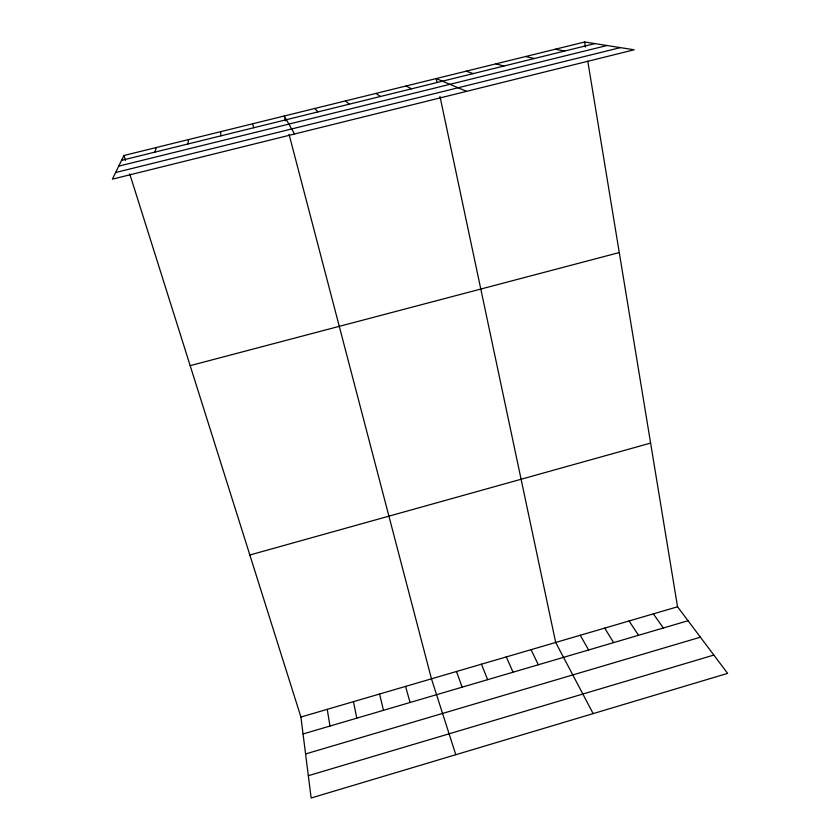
<?xml version="1.0" encoding="UTF-8"?>
<svg xmlns="http://www.w3.org/2000/svg" width="840" height="840" viewBox="0 0 840 840"><rect width="100%" height="100%" fill="white"/><g stroke="black" fill="none" stroke-linecap="round" stroke-linejoin="round"><path stroke-width="1.26" d="M187.992 143.966L188.548 139.577M154.865 152.135L156.324 147.515M123.942 155.495L112.382 179.161L634.19 49.791L584.63 42L123.942 155.495L125.486 160.388M308.322 775.698L713.853 655.063M303.051 733.971L688.034 620.728M305.582 753.952L700.413 637.192M300.919 717.045L677.544 606.784L727.619 673.375L311.136 798L300.919 717.045L129.727 173.849M249.847 554.999L650.611 443.09M190.176 365.652L619.269 252.556M121.569 160.346L594.825 43.607M118.745 166.142L606.984 45.518M115.615 172.526L620.34 47.618M555.208 49.245L564.638 51.051M525.662 56.522L534.313 58.538M495.978 63.84L503.832 66.055M466.158 71.19L473.214 73.605M466.61 91.34L436.191 78.572L437 82.383M406.088 85.985L411.526 88.82M375.848 93.429L380.468 96.485M345.461 100.916L349.251 104.181M314.937 108.444L317.887 111.92M653.352 613.861L663.327 628.005M629.076 620.97L638.526 635.292M604.706 628.11L613.63 642.621M294.536 134.001L284.267 115.993L285.548 120.897M580.24 635.271L588.63 649.971M593.155 713.611L555.681 642.453L439.971 96.39M531.038 649.677L538.335 664.766M506.289 656.922L513.041 672.2M481.435 664.199L487.641 679.675M456.498 671.496L462.147 687.173M455.794 754.708L431.466 678.825L289.065 134.358M252.515 123.816L253.743 127.743M405.562 686.417L410.067 702.492M379.565 694.029L383.481 710.315M353.451 701.673L356.78 718.169M584.63 42L585.459 47.093M587.769 61.089L677.544 606.784M327.243 709.338L329.973 726.054M220.605 131.68L220.952 135.828"/></g></svg>
